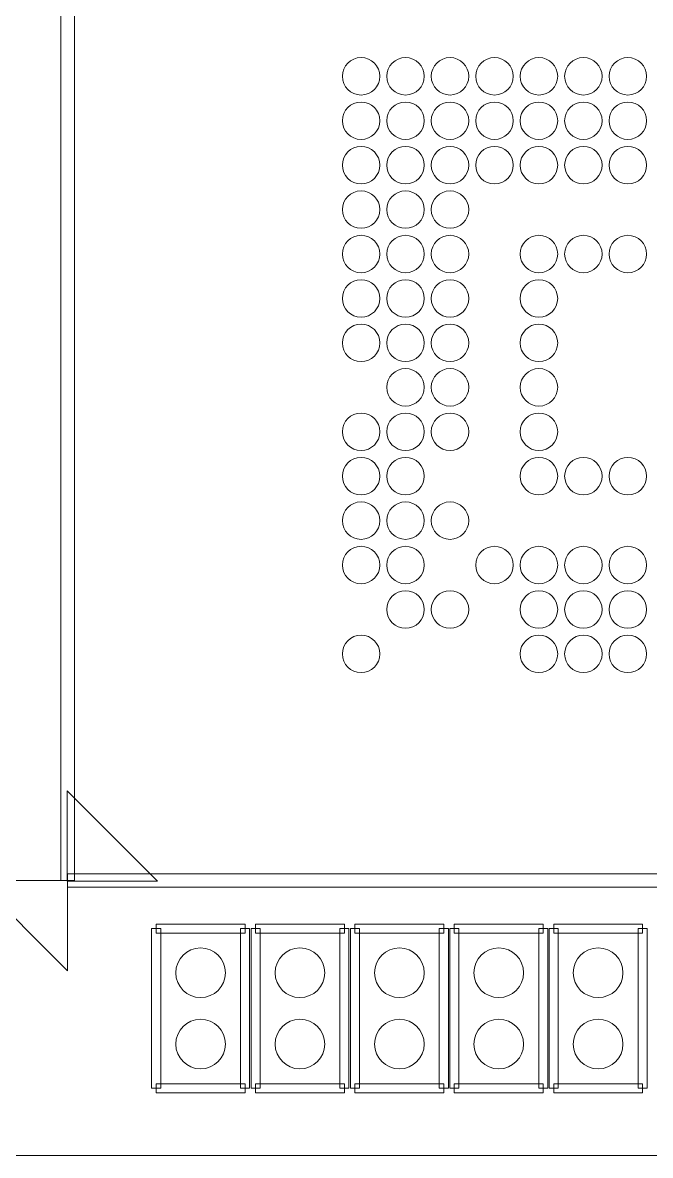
# Model space of a CAD drawing. Header units: millimetres. Extents: x -62 to 58, y -47 to 48.
# Drawn here: x 1.86 to 8.92, y -35.82 to -23.07 of the extents above; entities that cross this region are included whole.
import ezdxf

# ---------------------------------------------------------------- set-up
doc = ezdxf.new("R2010")
doc.units = ezdxf.units.MM
doc.header["$MEASUREMENT"] = 0
for name, color, linetype in [('BG_OUTLINE', 7, 'Continuous'), ('PG_SILKSCREEN_TOP', 7, 'Continuous'), ('PIN_SOLDERMASK_TOP', 7, 'Continuous')]:
    doc.layers.add(name, color=color, linetype=linetype)

msp = doc.modelspace()

# ---------------------------------------------------------------- linework, layer by layer
at = {"layer": 'BG_OUTLINE', "lineweight": 9}
msp.add_open_spline([(-39.9999, -35.8165), (-39.9999, -35.8165), (-39.9999, 34.1833), (-39.9999, 34.1833), (-39.9999, 34.1833), (-39.9999, 34.1833), (39.9999, 34.1833), (39.9999, 34.1833), (39.9999, 34.1833), (39.9999, 34.1833), (39.9999, -35.8165), (39.9999, -35.8165), (39.9999, -35.8165), (39.9999, -35.8165), (-39.9999, -35.8165), (-39.9999, -35.8165)], degree=3, knots=[0, 0, 0, 0, 0.25, 0.25, 0.25, 0.25, 0.5, 0.5, 0.5, 0.5, 0.75, 0.75, 0.75, 0.75, 1, 1, 1, 1], dxfattribs=at)
at = {"layer": 'PG_SILKSCREEN_TOP', "lineweight": 9}
for points, knots in [([(2.2893, -21.1239), (2.2893, -21.1239), (2.4417, -21.1239), (2.4417, -21.1239), (2.4417, -21.1239), (2.4417, -21.1239), (2.4417, -32.724), (2.4417, -32.724), (2.4417, -32.724), (2.4417, -32.724), (2.2893, -32.724), (2.2893, -32.724), (2.2893, -32.724), (2.2893, -32.724), (2.2893, -21.1239), (2.2893, -21.1239)], [0, 0, 0, 0, 0.25, 0.25, 0.25, 0.25, 0.5, 0.5, 0.5, 0.5, 0.75, 0.75, 0.75, 0.75, 1, 1, 1, 1]), ([(2.3599, -32.7309), (2.3599, -32.7309), (3.3759, -32.7309), (3.3759, -32.7309), (3.3759, -32.7309), (3.3759, -32.7309), (2.3599, -31.7149), (2.3599, -31.7149), (2.3599, -31.7149), (2.3599, -31.7149), (2.3599, -32.7309), (2.3599, -32.7309)], [0, 0, 0, 0, 0.3333333, 0.3333333, 0.3333333, 0.3333333, 0.6666667, 0.6666667, 0.6666667, 0.6666667, 1, 1, 1, 1]), ([(2.3644, -32.7248), (2.3644, -32.7248), (1.3484, -32.7248), (1.3484, -32.7248), (1.3484, -32.7248), (1.3484, -32.7248), (2.3644, -33.7408), (2.3644, -33.7408), (2.3644, -33.7408), (2.3644, -33.7408), (2.3644, -32.7248), (2.3644, -32.7248)], [0, 0, 0, 0, 0.3333333, 0.3333333, 0.3333333, 0.3333333, 0.6666667, 0.6666667, 0.6666667, 0.6666667, 1, 1, 1, 1]), ([(2.3655, -32.8002), (2.3655, -32.8002), (2.3655, -32.6478), (2.3655, -32.6478), (2.3655, -32.6478), (2.3655, -32.6478), (15.4652, -32.6478), (15.4652, -32.6478), (15.4652, -32.6478), (15.4652, -32.6478), (15.4652, -32.8002), (15.4652, -32.8002), (15.4652, -32.8002), (15.4652, -32.8002), (2.3655, -32.8002), (2.3655, -32.8002)], [0, 0, 0, 0, 0.25, 0.25, 0.25, 0.25, 0.5, 0.5, 0.5, 0.5, 0.75, 0.75, 0.75, 0.75, 1, 1, 1, 1]), ([(3.4117, -35.0613), (3.4117, -35.0613), (3.3101, -35.0613), (3.3101, -35.0613), (3.3101, -35.0613), (3.3101, -35.0613), (3.3101, -33.2646), (3.3101, -33.2646), (3.3101, -33.2646), (3.3101, -33.2646), (3.4117, -33.2646), (3.4117, -33.2646), (3.4117, -33.2646), (3.4117, -33.2646), (3.4117, -35.0613), (3.4117, -35.0613)], [0, 0, 0, 0, 0.25, 0.25, 0.25, 0.25, 0.5, 0.5, 0.5, 0.5, 0.75, 0.75, 0.75, 0.75, 1, 1, 1, 1]), ([(3.3609, -33.3154), (3.3609, -33.3154), (3.3609, -33.2138), (3.3609, -33.2138), (3.3609, -33.2138), (3.3609, -33.2138), (4.3606, -33.2138), (4.3606, -33.2138), (4.3606, -33.2138), (4.3606, -33.2138), (4.3606, -33.3154), (4.3606, -33.3154), (4.3606, -33.3154), (4.3606, -33.3154), (3.3609, -33.3154), (3.3609, -33.3154)], [0, 0, 0, 0, 0.25, 0.25, 0.25, 0.25, 0.5, 0.5, 0.5, 0.5, 0.75, 0.75, 0.75, 0.75, 1, 1, 1, 1]), ([(4.3098, -33.2646), (4.3098, -33.2646), (4.4114, -33.2646), (4.4114, -33.2646), (4.4114, -33.2646), (4.4114, -33.2646), (4.4114, -35.0613), (4.4114, -35.0613), (4.4114, -35.0613), (4.4114, -35.0613), (4.3098, -35.0613), (4.3098, -35.0613), (4.3098, -35.0613), (4.3098, -35.0613), (4.3098, -33.2646), (4.3098, -33.2646)], [0, 0, 0, 0, 0.25, 0.25, 0.25, 0.25, 0.5, 0.5, 0.5, 0.5, 0.75, 0.75, 0.75, 0.75, 1, 1, 1, 1]), ([(4.5293, -35.0613), (4.5293, -35.0613), (4.4277, -35.0613), (4.4277, -35.0613), (4.4277, -35.0613), (4.4277, -35.0613), (4.4277, -33.2646), (4.4277, -33.2646), (4.4277, -33.2646), (4.4277, -33.2646), (4.5293, -33.2646), (4.5293, -33.2646), (4.5293, -33.2646), (4.5293, -33.2646), (4.5293, -35.0613), (4.5293, -35.0613)], [0, 0, 0, 0, 0.25, 0.25, 0.25, 0.25, 0.5, 0.5, 0.5, 0.5, 0.75, 0.75, 0.75, 0.75, 1, 1, 1, 1]), ([(4.4785, -33.3154), (4.4785, -33.3154), (4.4785, -33.2138), (4.4785, -33.2138), (4.4785, -33.2138), (4.4785, -33.2138), (5.4782, -33.2138), (5.4782, -33.2138), (5.4782, -33.2138), (5.4782, -33.2138), (5.4782, -33.3154), (5.4782, -33.3154), (5.4782, -33.3154), (5.4782, -33.3154), (4.4785, -33.3154), (4.4785, -33.3154)], [0, 0, 0, 0, 0.25, 0.25, 0.25, 0.25, 0.5, 0.5, 0.5, 0.5, 0.75, 0.75, 0.75, 0.75, 1, 1, 1, 1]), ([(5.4274, -33.2646), (5.4274, -33.2646), (5.529, -33.2646), (5.529, -33.2646), (5.529, -33.2646), (5.529, -33.2646), (5.529, -35.0613), (5.529, -35.0613), (5.529, -35.0613), (5.529, -35.0613), (5.4274, -35.0613), (5.4274, -35.0613), (5.4274, -35.0613), (5.4274, -35.0613), (5.4274, -33.2646), (5.4274, -33.2646)], [0, 0, 0, 0, 0.25, 0.25, 0.25, 0.25, 0.5, 0.5, 0.5, 0.5, 0.75, 0.75, 0.75, 0.75, 1, 1, 1, 1]), ([(5.6469, -35.0613), (5.6469, -35.0613), (5.5453, -35.0613), (5.5453, -35.0613), (5.5453, -35.0613), (5.5453, -35.0613), (5.5453, -33.2646), (5.5453, -33.2646), (5.5453, -33.2646), (5.5453, -33.2646), (5.6469, -33.2646), (5.6469, -33.2646), (5.6469, -33.2646), (5.6469, -33.2646), (5.6469, -35.0613), (5.6469, -35.0613)], [0, 0, 0, 0, 0.25, 0.25, 0.25, 0.25, 0.5, 0.5, 0.5, 0.5, 0.75, 0.75, 0.75, 0.75, 1, 1, 1, 1]), ([(5.5961, -33.3154), (5.5961, -33.3154), (5.5961, -33.2138), (5.5961, -33.2138), (5.5961, -33.2138), (5.5961, -33.2138), (6.5958, -33.2138), (6.5958, -33.2138), (6.5958, -33.2138), (6.5958, -33.2138), (6.5958, -33.3154), (6.5958, -33.3154), (6.5958, -33.3154), (6.5958, -33.3154), (5.5961, -33.3154), (5.5961, -33.3154)], [0, 0, 0, 0, 0.25, 0.25, 0.25, 0.25, 0.5, 0.5, 0.5, 0.5, 0.75, 0.75, 0.75, 0.75, 1, 1, 1, 1]), ([(6.545, -33.2646), (6.545, -33.2646), (6.6466, -33.2646), (6.6466, -33.2646), (6.6466, -33.2646), (6.6466, -33.2646), (6.6466, -35.0613), (6.6466, -35.0613), (6.6466, -35.0613), (6.6466, -35.0613), (6.545, -35.0613), (6.545, -35.0613), (6.545, -35.0613), (6.545, -35.0613), (6.545, -33.2646), (6.545, -33.2646)], [0, 0, 0, 0, 0.25, 0.25, 0.25, 0.25, 0.5, 0.5, 0.5, 0.5, 0.75, 0.75, 0.75, 0.75, 1, 1, 1, 1]), ([(6.7645, -35.0613), (6.7645, -35.0613), (6.6629, -35.0613), (6.6629, -35.0613), (6.6629, -35.0613), (6.6629, -35.0613), (6.6629, -33.2646), (6.6629, -33.2646), (6.6629, -33.2646), (6.6629, -33.2646), (6.7645, -33.2646), (6.7645, -33.2646), (6.7645, -33.2646), (6.7645, -33.2646), (6.7645, -35.0613), (6.7645, -35.0613)], [0, 0, 0, 0, 0.25, 0.25, 0.25, 0.25, 0.5, 0.5, 0.5, 0.5, 0.75, 0.75, 0.75, 0.75, 1, 1, 1, 1]), ([(6.7137, -33.3154), (6.7137, -33.3154), (6.7137, -33.2138), (6.7137, -33.2138), (6.7137, -33.2138), (6.7137, -33.2138), (7.7134, -33.2138), (7.7134, -33.2138), (7.7134, -33.2138), (7.7134, -33.2138), (7.7134, -33.3154), (7.7134, -33.3154), (7.7134, -33.3154), (7.7134, -33.3154), (6.7137, -33.3154), (6.7137, -33.3154)], [0, 0, 0, 0, 0.25, 0.25, 0.25, 0.25, 0.5, 0.5, 0.5, 0.5, 0.75, 0.75, 0.75, 0.75, 1, 1, 1, 1]), ([(7.6626, -33.2646), (7.6626, -33.2646), (7.7642, -33.2646), (7.7642, -33.2646), (7.7642, -33.2646), (7.7642, -33.2646), (7.7642, -35.0613), (7.7642, -35.0613), (7.7642, -35.0613), (7.7642, -35.0613), (7.6626, -35.0613), (7.6626, -35.0613), (7.6626, -35.0613), (7.6626, -35.0613), (7.6626, -33.2646), (7.6626, -33.2646)], [0, 0, 0, 0, 0.25, 0.25, 0.25, 0.25, 0.5, 0.5, 0.5, 0.5, 0.75, 0.75, 0.75, 0.75, 1, 1, 1, 1]), ([(7.8821, -35.0613), (7.8821, -35.0613), (7.7805, -35.0613), (7.7805, -35.0613), (7.7805, -35.0613), (7.7805, -35.0613), (7.7805, -33.2646), (7.7805, -33.2646), (7.7805, -33.2646), (7.7805, -33.2646), (7.8821, -33.2646), (7.8821, -33.2646), (7.8821, -33.2646), (7.8821, -33.2646), (7.8821, -35.0613), (7.8821, -35.0613)], [0, 0, 0, 0, 0.25, 0.25, 0.25, 0.25, 0.5, 0.5, 0.5, 0.5, 0.75, 0.75, 0.75, 0.75, 1, 1, 1, 1]), ([(7.8313, -33.3154), (7.8313, -33.3154), (7.8313, -33.2138), (7.8313, -33.2138), (7.8313, -33.2138), (7.8313, -33.2138), (8.831, -33.2138), (8.831, -33.2138), (8.831, -33.2138), (8.831, -33.2138), (8.831, -33.3154), (8.831, -33.3154), (8.831, -33.3154), (8.831, -33.3154), (7.8313, -33.3154), (7.8313, -33.3154)], [0, 0, 0, 0, 0.25, 0.25, 0.25, 0.25, 0.5, 0.5, 0.5, 0.5, 0.75, 0.75, 0.75, 0.75, 1, 1, 1, 1]), ([(8.7802, -33.2646), (8.7802, -33.2646), (8.8818, -33.2646), (8.8818, -33.2646), (8.8818, -33.2646), (8.8818, -33.2646), (8.8818, -35.0613), (8.8818, -35.0613), (8.8818, -35.0613), (8.8818, -35.0613), (8.7802, -35.0613), (8.7802, -35.0613), (8.7802, -35.0613), (8.7802, -35.0613), (8.7802, -33.2646), (8.7802, -33.2646)], [0, 0, 0, 0, 0.25, 0.25, 0.25, 0.25, 0.5, 0.5, 0.5, 0.5, 0.75, 0.75, 0.75, 0.75, 1, 1, 1, 1]), ([(4.3606, -35.0105), (4.3606, -35.0105), (4.3606, -35.1121), (4.3606, -35.1121), (4.3606, -35.1121), (4.3606, -35.1121), (3.3609, -35.1121), (3.3609, -35.1121), (3.3609, -35.1121), (3.3609, -35.1121), (3.3609, -35.0105), (3.3609, -35.0105), (3.3609, -35.0105), (3.3609, -35.0105), (4.3606, -35.0105), (4.3606, -35.0105)], [0, 0, 0, 0, 0.25, 0.25, 0.25, 0.25, 0.5, 0.5, 0.5, 0.5, 0.75, 0.75, 0.75, 0.75, 1, 1, 1, 1]), ([(5.4782, -35.0105), (5.4782, -35.0105), (5.4782, -35.1121), (5.4782, -35.1121), (5.4782, -35.1121), (5.4782, -35.1121), (4.4785, -35.1121), (4.4785, -35.1121), (4.4785, -35.1121), (4.4785, -35.1121), (4.4785, -35.0105), (4.4785, -35.0105), (4.4785, -35.0105), (4.4785, -35.0105), (5.4782, -35.0105), (5.4782, -35.0105)], [0, 0, 0, 0, 0.25, 0.25, 0.25, 0.25, 0.5, 0.5, 0.5, 0.5, 0.75, 0.75, 0.75, 0.75, 1, 1, 1, 1]), ([(6.5958, -35.0105), (6.5958, -35.0105), (6.5958, -35.1121), (6.5958, -35.1121), (6.5958, -35.1121), (6.5958, -35.1121), (5.5961, -35.1121), (5.5961, -35.1121), (5.5961, -35.1121), (5.5961, -35.1121), (5.5961, -35.0105), (5.5961, -35.0105), (5.5961, -35.0105), (5.5961, -35.0105), (6.5958, -35.0105), (6.5958, -35.0105)], [0, 0, 0, 0, 0.25, 0.25, 0.25, 0.25, 0.5, 0.5, 0.5, 0.5, 0.75, 0.75, 0.75, 0.75, 1, 1, 1, 1]), ([(7.7134, -35.0105), (7.7134, -35.0105), (7.7134, -35.1121), (7.7134, -35.1121), (7.7134, -35.1121), (7.7134, -35.1121), (6.7137, -35.1121), (6.7137, -35.1121), (6.7137, -35.1121), (6.7137, -35.1121), (6.7137, -35.0105), (6.7137, -35.0105), (6.7137, -35.0105), (6.7137, -35.0105), (7.7134, -35.0105), (7.7134, -35.0105)], [0, 0, 0, 0, 0.25, 0.25, 0.25, 0.25, 0.5, 0.5, 0.5, 0.5, 0.75, 0.75, 0.75, 0.75, 1, 1, 1, 1]), ([(8.831, -35.0105), (8.831, -35.0105), (8.831, -35.1121), (8.831, -35.1121), (8.831, -35.1121), (8.831, -35.1121), (7.8313, -35.1121), (7.8313, -35.1121), (7.8313, -35.1121), (7.8313, -35.1121), (7.8313, -35.0105), (7.8313, -35.0105), (7.8313, -35.0105), (7.8313, -35.0105), (8.831, -35.0105), (8.831, -35.0105)], [0, 0, 0, 0, 0.25, 0.25, 0.25, 0.25, 0.5, 0.5, 0.5, 0.5, 0.75, 0.75, 0.75, 0.75, 1, 1, 1, 1])]:
    msp.add_open_spline(points, degree=3, knots=knots, dxfattribs=at)
at = {"layer": 'PIN_SOLDERMASK_TOP', "lineweight": 9}
for points in [[(5.8762, -23.674), (5.8762, -23.5576), (5.7818, -23.4632), (5.6654, -23.4632), (5.6654, -23.4632), (5.549, -23.4632), (5.4546, -23.5576), (5.4546, -23.674), (5.4546, -23.674), (5.4546, -23.7904), (5.549, -23.8848), (5.6654, -23.8848), (5.6654, -23.8848), (5.7818, -23.8848), (5.8762, -23.7904), (5.8762, -23.674)], [(6.3761, -23.674), (6.3761, -23.5576), (6.2817, -23.4632), (6.1653, -23.4632), (6.1653, -23.4632), (6.0489, -23.4632), (5.9545, -23.5576), (5.9545, -23.674), (5.9545, -23.674), (5.9545, -23.7904), (6.0489, -23.8848), (6.1653, -23.8848), (6.1653, -23.8848), (6.2817, -23.8848), (6.3761, -23.7904), (6.3761, -23.674)], [(6.8762, -23.674), (6.8762, -23.5576), (6.7818, -23.4632), (6.6654, -23.4632), (6.6654, -23.4632), (6.549, -23.4632), (6.4546, -23.5576), (6.4546, -23.674), (6.4546, -23.674), (6.4546, -23.7904), (6.549, -23.8848), (6.6654, -23.8848), (6.6654, -23.8848), (6.7818, -23.8848), (6.8762, -23.7904), (6.8762, -23.674)], [(7.3761, -23.674), (7.3761, -23.5576), (7.2817, -23.4632), (7.1653, -23.4632), (7.1653, -23.4632), (7.0489, -23.4632), (6.9545, -23.5576), (6.9545, -23.674), (6.9545, -23.674), (6.9545, -23.7904), (7.0489, -23.8848), (7.1653, -23.8848), (7.1653, -23.8848), (7.2817, -23.8848), (7.3761, -23.7904), (7.3761, -23.674)], [(7.8762, -23.674), (7.8762, -23.5576), (7.7818, -23.4632), (7.6654, -23.4632), (7.6654, -23.4632), (7.549, -23.4632), (7.4546, -23.5576), (7.4546, -23.674), (7.4546, -23.674), (7.4546, -23.7904), (7.549, -23.8848), (7.6654, -23.8848), (7.6654, -23.8848), (7.7818, -23.8848), (7.8762, -23.7904), (7.8762, -23.674)], [(8.3761, -23.674), (8.3761, -23.5576), (8.2817, -23.4632), (8.1653, -23.4632), (8.1653, -23.4632), (8.0489, -23.4632), (7.9545, -23.5576), (7.9545, -23.674), (7.9545, -23.674), (7.9545, -23.7904), (8.0489, -23.8848), (8.1653, -23.8848), (8.1653, -23.8848), (8.2817, -23.8848), (8.3761, -23.7904), (8.3761, -23.674)], [(8.8762, -23.674), (8.8762, -23.5576), (8.7818, -23.4632), (8.6654, -23.4632), (8.6654, -23.4632), (8.549, -23.4632), (8.4546, -23.5576), (8.4546, -23.674), (8.4546, -23.674), (8.4546, -23.7904), (8.549, -23.8848), (8.6654, -23.8848), (8.6654, -23.8848), (8.7818, -23.8848), (8.8762, -23.7904), (8.8762, -23.674)], [(5.8762, -24.1739), (5.8762, -24.0575), (5.7818, -23.9631), (5.6654, -23.9631), (5.6654, -23.9631), (5.549, -23.9631), (5.4546, -24.0575), (5.4546, -24.1739), (5.4546, -24.1739), (5.4546, -24.2903), (5.549, -24.3847), (5.6654, -24.3847), (5.6654, -24.3847), (5.7818, -24.3847), (5.8762, -24.2903), (5.8762, -24.1739)], [(6.3761, -24.1739), (6.3761, -24.0575), (6.2817, -23.9631), (6.1653, -23.9631), (6.1653, -23.9631), (6.0489, -23.9631), (5.9545, -24.0575), (5.9545, -24.1739), (5.9545, -24.1739), (5.9545, -24.2903), (6.0489, -24.3847), (6.1653, -24.3847), (6.1653, -24.3847), (6.2817, -24.3847), (6.3761, -24.2903), (6.3761, -24.1739)], [(6.8762, -24.1739), (6.8762, -24.0575), (6.7818, -23.9631), (6.6654, -23.9631), (6.6654, -23.9631), (6.549, -23.9631), (6.4546, -24.0575), (6.4546, -24.1739), (6.4546, -24.1739), (6.4546, -24.2903), (6.549, -24.3847), (6.6654, -24.3847), (6.6654, -24.3847), (6.7818, -24.3847), (6.8762, -24.2903), (6.8762, -24.1739)], [(7.3761, -24.1739), (7.3761, -24.0575), (7.2817, -23.9631), (7.1653, -23.9631), (7.1653, -23.9631), (7.0489, -23.9631), (6.9545, -24.0575), (6.9545, -24.1739), (6.9545, -24.1739), (6.9545, -24.2903), (7.0489, -24.3847), (7.1653, -24.3847), (7.1653, -24.3847), (7.2817, -24.3847), (7.3761, -24.2903), (7.3761, -24.1739)], [(7.8762, -24.1739), (7.8762, -24.0575), (7.7818, -23.9631), (7.6654, -23.9631), (7.6654, -23.9631), (7.549, -23.9631), (7.4546, -24.0575), (7.4546, -24.1739), (7.4546, -24.1739), (7.4546, -24.2903), (7.549, -24.3847), (7.6654, -24.3847), (7.6654, -24.3847), (7.7818, -24.3847), (7.8762, -24.2903), (7.8762, -24.1739)], [(8.3761, -24.1739), (8.3761, -24.0575), (8.2817, -23.9631), (8.1653, -23.9631), (8.1653, -23.9631), (8.0489, -23.9631), (7.9545, -24.0575), (7.9545, -24.1739), (7.9545, -24.1739), (7.9545, -24.2903), (8.0489, -24.3847), (8.1653, -24.3847), (8.1653, -24.3847), (8.2817, -24.3847), (8.3761, -24.2903), (8.3761, -24.1739)], [(8.8762, -24.1739), (8.8762, -24.0575), (8.7818, -23.9631), (8.6654, -23.9631), (8.6654, -23.9631), (8.549, -23.9631), (8.4546, -24.0575), (8.4546, -24.1739), (8.4546, -24.1739), (8.4546, -24.2903), (8.549, -24.3847), (8.6654, -24.3847), (8.6654, -24.3847), (8.7818, -24.3847), (8.8762, -24.2903), (8.8762, -24.1739)], [(5.8762, -24.674), (5.8762, -24.5576), (5.7818, -24.4632), (5.6654, -24.4632), (5.6654, -24.4632), (5.549, -24.4632), (5.4546, -24.5576), (5.4546, -24.674), (5.4546, -24.674), (5.4546, -24.7904), (5.549, -24.8848), (5.6654, -24.8848), (5.6654, -24.8848), (5.7818, -24.8848), (5.8762, -24.7904), (5.8762, -24.674)], [(6.3761, -24.674), (6.3761, -24.5576), (6.2817, -24.4632), (6.1653, -24.4632), (6.1653, -24.4632), (6.0489, -24.4632), (5.9545, -24.5576), (5.9545, -24.674), (5.9545, -24.674), (5.9545, -24.7904), (6.0489, -24.8848), (6.1653, -24.8848), (6.1653, -24.8848), (6.2817, -24.8848), (6.3761, -24.7904), (6.3761, -24.674)], [(6.8762, -24.674), (6.8762, -24.5576), (6.7818, -24.4632), (6.6654, -24.4632), (6.6654, -24.4632), (6.549, -24.4632), (6.4546, -24.5576), (6.4546, -24.674), (6.4546, -24.674), (6.4546, -24.7904), (6.549, -24.8848), (6.6654, -24.8848), (6.6654, -24.8848), (6.7818, -24.8848), (6.8762, -24.7904), (6.8762, -24.674)], [(7.3761, -24.674), (7.3761, -24.5576), (7.2817, -24.4632), (7.1653, -24.4632), (7.1653, -24.4632), (7.0489, -24.4632), (6.9545, -24.5576), (6.9545, -24.674), (6.9545, -24.674), (6.9545, -24.7904), (7.0489, -24.8848), (7.1653, -24.8848), (7.1653, -24.8848), (7.2817, -24.8848), (7.3761, -24.7904), (7.3761, -24.674)], [(7.8762, -24.674), (7.8762, -24.5576), (7.7818, -24.4632), (7.6654, -24.4632), (7.6654, -24.4632), (7.549, -24.4632), (7.4546, -24.5576), (7.4546, -24.674), (7.4546, -24.674), (7.4546, -24.7904), (7.549, -24.8848), (7.6654, -24.8848), (7.6654, -24.8848), (7.7818, -24.8848), (7.8762, -24.7904), (7.8762, -24.674)], [(8.3761, -24.674), (8.3761, -24.5576), (8.2817, -24.4632), (8.1653, -24.4632), (8.1653, -24.4632), (8.0489, -24.4632), (7.9545, -24.5576), (7.9545, -24.674), (7.9545, -24.674), (7.9545, -24.7904), (8.0489, -24.8848), (8.1653, -24.8848), (8.1653, -24.8848), (8.2817, -24.8848), (8.3761, -24.7904), (8.3761, -24.674)], [(8.8762, -24.674), (8.8762, -24.5576), (8.7818, -24.4632), (8.6654, -24.4632), (8.6654, -24.4632), (8.549, -24.4632), (8.4546, -24.5576), (8.4546, -24.674), (8.4546, -24.674), (8.4546, -24.7904), (8.549, -24.8848), (8.6654, -24.8848), (8.6654, -24.8848), (8.7818, -24.8848), (8.8762, -24.7904), (8.8762, -24.674)], [(5.8762, -25.1739), (5.8762, -25.0575), (5.7818, -24.9631), (5.6654, -24.9631), (5.6654, -24.9631), (5.549, -24.9631), (5.4546, -25.0575), (5.4546, -25.1739), (5.4546, -25.1739), (5.4546, -25.2903), (5.549, -25.3847), (5.6654, -25.3847), (5.6654, -25.3847), (5.7818, -25.3847), (5.8762, -25.2903), (5.8762, -25.1739)], [(6.3761, -25.1739), (6.3761, -25.0575), (6.2817, -24.9631), (6.1653, -24.9631), (6.1653, -24.9631), (6.0489, -24.9631), (5.9545, -25.0575), (5.9545, -25.1739), (5.9545, -25.1739), (5.9545, -25.2903), (6.0489, -25.3847), (6.1653, -25.3847), (6.1653, -25.3847), (6.2817, -25.3847), (6.3761, -25.2903), (6.3761, -25.1739)], [(6.8762, -25.1739), (6.8762, -25.0575), (6.7818, -24.9631), (6.6654, -24.9631), (6.6654, -24.9631), (6.549, -24.9631), (6.4546, -25.0575), (6.4546, -25.1739), (6.4546, -25.1739), (6.4546, -25.2903), (6.549, -25.3847), (6.6654, -25.3847), (6.6654, -25.3847), (6.7818, -25.3847), (6.8762, -25.2903), (6.8762, -25.1739)], [(5.8762, -25.674), (5.8762, -25.5576), (5.7818, -25.4632), (5.6654, -25.4632), (5.6654, -25.4632), (5.549, -25.4632), (5.4546, -25.5576), (5.4546, -25.674), (5.4546, -25.674), (5.4546, -25.7904), (5.549, -25.8848), (5.6654, -25.8848), (5.6654, -25.8848), (5.7818, -25.8848), (5.8762, -25.7904), (5.8762, -25.674)], [(6.3761, -25.674), (6.3761, -25.5576), (6.2817, -25.4632), (6.1653, -25.4632), (6.1653, -25.4632), (6.0489, -25.4632), (5.9545, -25.5576), (5.9545, -25.674), (5.9545, -25.674), (5.9545, -25.7904), (6.0489, -25.8848), (6.1653, -25.8848), (6.1653, -25.8848), (6.2817, -25.8848), (6.3761, -25.7904), (6.3761, -25.674)], [(6.8762, -25.674), (6.8762, -25.5576), (6.7818, -25.4632), (6.6654, -25.4632), (6.6654, -25.4632), (6.549, -25.4632), (6.4546, -25.5576), (6.4546, -25.674), (6.4546, -25.674), (6.4546, -25.7904), (6.549, -25.8848), (6.6654, -25.8848), (6.6654, -25.8848), (6.7818, -25.8848), (6.8762, -25.7904), (6.8762, -25.674)], [(7.8762, -25.674), (7.8762, -25.5576), (7.7818, -25.4632), (7.6654, -25.4632), (7.6654, -25.4632), (7.549, -25.4632), (7.4546, -25.5576), (7.4546, -25.674), (7.4546, -25.674), (7.4546, -25.7904), (7.549, -25.8848), (7.6654, -25.8848), (7.6654, -25.8848), (7.7818, -25.8848), (7.8762, -25.7904), (7.8762, -25.674)], [(8.3761, -25.674), (8.3761, -25.5576), (8.2817, -25.4632), (8.1653, -25.4632), (8.1653, -25.4632), (8.0489, -25.4632), (7.9545, -25.5576), (7.9545, -25.674), (7.9545, -25.674), (7.9545, -25.7904), (8.0489, -25.8848), (8.1653, -25.8848), (8.1653, -25.8848), (8.2817, -25.8848), (8.3761, -25.7904), (8.3761, -25.674)], [(8.8762, -25.674), (8.8762, -25.5576), (8.7818, -25.4632), (8.6654, -25.4632), (8.6654, -25.4632), (8.549, -25.4632), (8.4546, -25.5576), (8.4546, -25.674), (8.4546, -25.674), (8.4546, -25.7904), (8.549, -25.8848), (8.6654, -25.8848), (8.6654, -25.8848), (8.7818, -25.8848), (8.8762, -25.7904), (8.8762, -25.674)], [(5.8762, -26.1739), (5.8762, -26.0575), (5.7818, -25.9631), (5.6654, -25.9631), (5.6654, -25.9631), (5.549, -25.9631), (5.4546, -26.0575), (5.4546, -26.1739), (5.4546, -26.1739), (5.4546, -26.2903), (5.549, -26.3847), (5.6654, -26.3847), (5.6654, -26.3847), (5.7818, -26.3847), (5.8762, -26.2903), (5.8762, -26.1739)], [(6.3761, -26.1739), (6.3761, -26.0575), (6.2817, -25.9631), (6.1653, -25.9631), (6.1653, -25.9631), (6.0489, -25.9631), (5.9545, -26.0575), (5.9545, -26.1739), (5.9545, -26.1739), (5.9545, -26.2903), (6.0489, -26.3847), (6.1653, -26.3847), (6.1653, -26.3847), (6.2817, -26.3847), (6.3761, -26.2903), (6.3761, -26.1739)], [(6.8762, -26.1739), (6.8762, -26.0575), (6.7818, -25.9631), (6.6654, -25.9631), (6.6654, -25.9631), (6.549, -25.9631), (6.4546, -26.0575), (6.4546, -26.1739), (6.4546, -26.1739), (6.4546, -26.2903), (6.549, -26.3847), (6.6654, -26.3847), (6.6654, -26.3847), (6.7818, -26.3847), (6.8762, -26.2903), (6.8762, -26.1739)], [(7.8762, -26.1739), (7.8762, -26.0575), (7.7818, -25.9631), (7.6654, -25.9631), (7.6654, -25.9631), (7.549, -25.9631), (7.4546, -26.0575), (7.4546, -26.1739), (7.4546, -26.1739), (7.4546, -26.2903), (7.549, -26.3847), (7.6654, -26.3847), (7.6654, -26.3847), (7.7818, -26.3847), (7.8762, -26.2903), (7.8762, -26.1739)], [(5.8762, -26.674), (5.8762, -26.5576), (5.7818, -26.4632), (5.6654, -26.4632), (5.6654, -26.4632), (5.549, -26.4632), (5.4546, -26.5576), (5.4546, -26.674), (5.4546, -26.674), (5.4546, -26.7904), (5.549, -26.8848), (5.6654, -26.8848), (5.6654, -26.8848), (5.7818, -26.8848), (5.8762, -26.7904), (5.8762, -26.674)], [(6.3761, -26.674), (6.3761, -26.5576), (6.2817, -26.4632), (6.1653, -26.4632), (6.1653, -26.4632), (6.0489, -26.4632), (5.9545, -26.5576), (5.9545, -26.674), (5.9545, -26.674), (5.9545, -26.7904), (6.0489, -26.8848), (6.1653, -26.8848), (6.1653, -26.8848), (6.2817, -26.8848), (6.3761, -26.7904), (6.3761, -26.674)], [(6.8762, -26.674), (6.8762, -26.5576), (6.7818, -26.4632), (6.6654, -26.4632), (6.6654, -26.4632), (6.549, -26.4632), (6.4546, -26.5576), (6.4546, -26.674), (6.4546, -26.674), (6.4546, -26.7904), (6.549, -26.8848), (6.6654, -26.8848), (6.6654, -26.8848), (6.7818, -26.8848), (6.8762, -26.7904), (6.8762, -26.674)], [(7.8762, -26.674), (7.8762, -26.5576), (7.7818, -26.4632), (7.6654, -26.4632), (7.6654, -26.4632), (7.549, -26.4632), (7.4546, -26.5576), (7.4546, -26.674), (7.4546, -26.674), (7.4546, -26.7904), (7.549, -26.8848), (7.6654, -26.8848), (7.6654, -26.8848), (7.7818, -26.8848), (7.8762, -26.7904), (7.8762, -26.674)], [(6.3761, -27.1739), (6.3761, -27.0575), (6.2817, -26.9631), (6.1653, -26.9631), (6.1653, -26.9631), (6.0489, -26.9631), (5.9545, -27.0575), (5.9545, -27.1739), (5.9545, -27.1739), (5.9545, -27.2903), (6.0489, -27.3847), (6.1653, -27.3847), (6.1653, -27.3847), (6.2817, -27.3847), (6.3761, -27.2903), (6.3761, -27.1739)], [(6.8762, -27.1739), (6.8762, -27.0575), (6.7818, -26.9631), (6.6654, -26.9631), (6.6654, -26.9631), (6.549, -26.9631), (6.4546, -27.0575), (6.4546, -27.1739), (6.4546, -27.1739), (6.4546, -27.2903), (6.549, -27.3847), (6.6654, -27.3847), (6.6654, -27.3847), (6.7818, -27.3847), (6.8762, -27.2903), (6.8762, -27.1739)], [(7.8762, -27.1739), (7.8762, -27.0575), (7.7818, -26.9631), (7.6654, -26.9631), (7.6654, -26.9631), (7.549, -26.9631), (7.4546, -27.0575), (7.4546, -27.1739), (7.4546, -27.1739), (7.4546, -27.2903), (7.549, -27.3847), (7.6654, -27.3847), (7.6654, -27.3847), (7.7818, -27.3847), (7.8762, -27.2903), (7.8762, -27.1739)], [(5.8762, -27.674), (5.8762, -27.5576), (5.7818, -27.4632), (5.6654, -27.4632), (5.6654, -27.4632), (5.549, -27.4632), (5.4546, -27.5576), (5.4546, -27.674), (5.4546, -27.674), (5.4546, -27.7904), (5.549, -27.8848), (5.6654, -27.8848), (5.6654, -27.8848), (5.7818, -27.8848), (5.8762, -27.7904), (5.8762, -27.674)], [(6.3761, -27.674), (6.3761, -27.5576), (6.2817, -27.4632), (6.1653, -27.4632), (6.1653, -27.4632), (6.0489, -27.4632), (5.9545, -27.5576), (5.9545, -27.674), (5.9545, -27.674), (5.9545, -27.7904), (6.0489, -27.8848), (6.1653, -27.8848), (6.1653, -27.8848), (6.2817, -27.8848), (6.3761, -27.7904), (6.3761, -27.674)], [(6.8762, -27.674), (6.8762, -27.5576), (6.7818, -27.4632), (6.6654, -27.4632), (6.6654, -27.4632), (6.549, -27.4632), (6.4546, -27.5576), (6.4546, -27.674), (6.4546, -27.674), (6.4546, -27.7904), (6.549, -27.8848), (6.6654, -27.8848), (6.6654, -27.8848), (6.7818, -27.8848), (6.8762, -27.7904), (6.8762, -27.674)], [(7.8762, -27.674), (7.8762, -27.5576), (7.7818, -27.4632), (7.6654, -27.4632), (7.6654, -27.4632), (7.549, -27.4632), (7.4546, -27.5576), (7.4546, -27.674), (7.4546, -27.674), (7.4546, -27.7904), (7.549, -27.8848), (7.6654, -27.8848), (7.6654, -27.8848), (7.7818, -27.8848), (7.8762, -27.7904), (7.8762, -27.674)], [(5.8762, -28.1739), (5.8762, -28.0575), (5.7818, -27.9631), (5.6654, -27.9631), (5.6654, -27.9631), (5.549, -27.9631), (5.4546, -28.0575), (5.4546, -28.1739), (5.4546, -28.1739), (5.4546, -28.2903), (5.549, -28.3847), (5.6654, -28.3847), (5.6654, -28.3847), (5.7818, -28.3847), (5.8762, -28.2903), (5.8762, -28.1739)], [(6.3761, -28.1739), (6.3761, -28.0575), (6.2817, -27.9631), (6.1653, -27.9631), (6.1653, -27.9631), (6.0489, -27.9631), (5.9545, -28.0575), (5.9545, -28.1739), (5.9545, -28.1739), (5.9545, -28.2903), (6.0489, -28.3847), (6.1653, -28.3847), (6.1653, -28.3847), (6.2817, -28.3847), (6.3761, -28.2903), (6.3761, -28.1739)], [(7.8762, -28.1739), (7.8762, -28.0575), (7.7818, -27.9631), (7.6654, -27.9631), (7.6654, -27.9631), (7.549, -27.9631), (7.4546, -28.0575), (7.4546, -28.1739), (7.4546, -28.1739), (7.4546, -28.2903), (7.549, -28.3847), (7.6654, -28.3847), (7.6654, -28.3847), (7.7818, -28.3847), (7.8762, -28.2903), (7.8762, -28.1739)], [(8.3761, -28.1739), (8.3761, -28.0575), (8.2817, -27.9631), (8.1653, -27.9631), (8.1653, -27.9631), (8.0489, -27.9631), (7.9545, -28.0575), (7.9545, -28.1739), (7.9545, -28.1739), (7.9545, -28.2903), (8.0489, -28.3847), (8.1653, -28.3847), (8.1653, -28.3847), (8.2817, -28.3847), (8.3761, -28.2903), (8.3761, -28.1739)], [(8.8762, -28.1739), (8.8762, -28.0575), (8.7818, -27.9631), (8.6654, -27.9631), (8.6654, -27.9631), (8.549, -27.9631), (8.4546, -28.0575), (8.4546, -28.1739), (8.4546, -28.1739), (8.4546, -28.2903), (8.549, -28.3847), (8.6654, -28.3847), (8.6654, -28.3847), (8.7818, -28.3847), (8.8762, -28.2903), (8.8762, -28.1739)], [(5.8762, -28.674), (5.8762, -28.5576), (5.7818, -28.4632), (5.6654, -28.4632), (5.6654, -28.4632), (5.549, -28.4632), (5.4546, -28.5576), (5.4546, -28.674), (5.4546, -28.674), (5.4546, -28.7904), (5.549, -28.8848), (5.6654, -28.8848), (5.6654, -28.8848), (5.7818, -28.8848), (5.8762, -28.7904), (5.8762, -28.674)], [(6.3761, -28.674), (6.3761, -28.5576), (6.2817, -28.4632), (6.1653, -28.4632), (6.1653, -28.4632), (6.0489, -28.4632), (5.9545, -28.5576), (5.9545, -28.674), (5.9545, -28.674), (5.9545, -28.7904), (6.0489, -28.8848), (6.1653, -28.8848), (6.1653, -28.8848), (6.2817, -28.8848), (6.3761, -28.7904), (6.3761, -28.674)], [(6.8762, -28.674), (6.8762, -28.5576), (6.7818, -28.4632), (6.6654, -28.4632), (6.6654, -28.4632), (6.549, -28.4632), (6.4546, -28.5576), (6.4546, -28.674), (6.4546, -28.674), (6.4546, -28.7904), (6.549, -28.8848), (6.6654, -28.8848), (6.6654, -28.8848), (6.7818, -28.8848), (6.8762, -28.7904), (6.8762, -28.674)], [(5.8762, -29.1739), (5.8762, -29.0575), (5.7818, -28.9631), (5.6654, -28.9631), (5.6654, -28.9631), (5.549, -28.9631), (5.4546, -29.0575), (5.4546, -29.1739), (5.4546, -29.1739), (5.4546, -29.2903), (5.549, -29.3847), (5.6654, -29.3847), (5.6654, -29.3847), (5.7818, -29.3847), (5.8762, -29.2903), (5.8762, -29.1739)], [(6.3761, -29.1739), (6.3761, -29.0575), (6.2817, -28.9631), (6.1653, -28.9631), (6.1653, -28.9631), (6.0489, -28.9631), (5.9545, -29.0575), (5.9545, -29.1739), (5.9545, -29.1739), (5.9545, -29.2903), (6.0489, -29.3847), (6.1653, -29.3847), (6.1653, -29.3847), (6.2817, -29.3847), (6.3761, -29.2903), (6.3761, -29.1739)], [(7.3761, -29.1739), (7.3761, -29.0575), (7.2817, -28.9631), (7.1653, -28.9631), (7.1653, -28.9631), (7.0489, -28.9631), (6.9545, -29.0575), (6.9545, -29.1739), (6.9545, -29.1739), (6.9545, -29.2903), (7.0489, -29.3847), (7.1653, -29.3847), (7.1653, -29.3847), (7.2817, -29.3847), (7.3761, -29.2903), (7.3761, -29.1739)], [(7.8762, -29.1739), (7.8762, -29.0575), (7.7818, -28.9631), (7.6654, -28.9631), (7.6654, -28.9631), (7.549, -28.9631), (7.4546, -29.0575), (7.4546, -29.1739), (7.4546, -29.1739), (7.4546, -29.2903), (7.549, -29.3847), (7.6654, -29.3847), (7.6654, -29.3847), (7.7818, -29.3847), (7.8762, -29.2903), (7.8762, -29.1739)], [(8.3761, -29.1739), (8.3761, -29.0575), (8.2817, -28.9631), (8.1653, -28.9631), (8.1653, -28.9631), (8.0489, -28.9631), (7.9545, -29.0575), (7.9545, -29.1739), (7.9545, -29.1739), (7.9545, -29.2903), (8.0489, -29.3847), (8.1653, -29.3847), (8.1653, -29.3847), (8.2817, -29.3847), (8.3761, -29.2903), (8.3761, -29.1739)], [(8.8762, -29.1739), (8.8762, -29.0575), (8.7818, -28.9631), (8.6654, -28.9631), (8.6654, -28.9631), (8.549, -28.9631), (8.4546, -29.0575), (8.4546, -29.1739), (8.4546, -29.1739), (8.4546, -29.2903), (8.549, -29.3847), (8.6654, -29.3847), (8.6654, -29.3847), (8.7818, -29.3847), (8.8762, -29.2903), (8.8762, -29.1739)], [(6.3761, -29.674), (6.3761, -29.5576), (6.2817, -29.4632), (6.1653, -29.4632), (6.1653, -29.4632), (6.0489, -29.4632), (5.9545, -29.5576), (5.9545, -29.674), (5.9545, -29.674), (5.9545, -29.7904), (6.0489, -29.8848), (6.1653, -29.8848), (6.1653, -29.8848), (6.2817, -29.8848), (6.3761, -29.7904), (6.3761, -29.674)], [(6.8762, -29.674), (6.8762, -29.5576), (6.7818, -29.4632), (6.6654, -29.4632), (6.6654, -29.4632), (6.549, -29.4632), (6.4546, -29.5576), (6.4546, -29.674), (6.4546, -29.674), (6.4546, -29.7904), (6.549, -29.8848), (6.6654, -29.8848), (6.6654, -29.8848), (6.7818, -29.8848), (6.8762, -29.7904), (6.8762, -29.674)], [(7.8762, -29.674), (7.8762, -29.5576), (7.7818, -29.4632), (7.6654, -29.4632), (7.6654, -29.4632), (7.549, -29.4632), (7.4546, -29.5576), (7.4546, -29.674), (7.4546, -29.674), (7.4546, -29.7904), (7.549, -29.8848), (7.6654, -29.8848), (7.6654, -29.8848), (7.7818, -29.8848), (7.8762, -29.7904), (7.8762, -29.674)], [(8.3761, -29.674), (8.3761, -29.5576), (8.2817, -29.4632), (8.1653, -29.4632), (8.1653, -29.4632), (8.0489, -29.4632), (7.9545, -29.5576), (7.9545, -29.674), (7.9545, -29.674), (7.9545, -29.7904), (8.0489, -29.8848), (8.1653, -29.8848), (8.1653, -29.8848), (8.2817, -29.8848), (8.3761, -29.7904), (8.3761, -29.674)], [(8.8762, -29.674), (8.8762, -29.5576), (8.7818, -29.4632), (8.6654, -29.4632), (8.6654, -29.4632), (8.549, -29.4632), (8.4546, -29.5576), (8.4546, -29.674), (8.4546, -29.674), (8.4546, -29.7904), (8.549, -29.8848), (8.6654, -29.8848), (8.6654, -29.8848), (8.7818, -29.8848), (8.8762, -29.7904), (8.8762, -29.674)], [(5.8762, -30.1739), (5.8762, -30.0575), (5.7818, -29.9631), (5.6654, -29.9631), (5.6654, -29.9631), (5.549, -29.9631), (5.4546, -30.0575), (5.4546, -30.1739), (5.4546, -30.1739), (5.4546, -30.2903), (5.549, -30.3847), (5.6654, -30.3847), (5.6654, -30.3847), (5.7818, -30.3847), (5.8762, -30.2903), (5.8762, -30.1739)], [(7.8762, -30.1739), (7.8762, -30.0575), (7.7818, -29.9631), (7.6654, -29.9631), (7.6654, -29.9631), (7.549, -29.9631), (7.4546, -30.0575), (7.4546, -30.1739), (7.4546, -30.1739), (7.4546, -30.2903), (7.549, -30.3847), (7.6654, -30.3847), (7.6654, -30.3847), (7.7818, -30.3847), (7.8762, -30.2903), (7.8762, -30.1739)], [(8.3761, -30.1739), (8.3761, -30.0575), (8.2817, -29.9631), (8.1653, -29.9631), (8.1653, -29.9631), (8.0489, -29.9631), (7.9545, -30.0575), (7.9545, -30.1739), (7.9545, -30.1739), (7.9545, -30.2903), (8.0489, -30.3847), (8.1653, -30.3847), (8.1653, -30.3847), (8.2817, -30.3847), (8.3761, -30.2903), (8.3761, -30.1739)], [(8.8762, -30.1739), (8.8762, -30.0575), (8.7818, -29.9631), (8.6654, -29.9631), (8.6654, -29.9631), (8.549, -29.9631), (8.4546, -30.0575), (8.4546, -30.1739), (8.4546, -30.1739), (8.4546, -30.2903), (8.549, -30.3847), (8.6654, -30.3847), (8.6654, -30.3847), (8.7818, -30.3847), (8.8762, -30.2903), (8.8762, -30.1739)], [(4.1402, -33.7621), (4.1402, -33.6078), (4.0151, -33.4827), (3.8608, -33.4827), (3.8608, -33.4827), (3.7064, -33.4827), (3.5814, -33.6078), (3.5814, -33.7621), (3.5814, -33.7621), (3.5813, -33.9164), (3.7064, -34.0415), (3.8607, -34.0415), (3.8607, -34.0415), (4.0151, -34.0415), (4.1401, -33.9164), (4.1401, -33.7621)], [(5.2577, -33.7621), (5.2577, -33.6078), (5.1327, -33.4827), (4.9784, -33.4827), (4.9784, -33.4827), (4.824, -33.4827), (4.699, -33.6078), (4.699, -33.7621), (4.699, -33.7621), (4.6989, -33.9164), (4.824, -34.0415), (4.9783, -34.0415), (4.9783, -34.0415), (5.1327, -34.0415), (5.2577, -33.9164), (5.2577, -33.7621)], [(6.3754, -33.7621), (6.3754, -33.6078), (6.2503, -33.4827), (6.096, -33.4827), (6.096, -33.4827), (5.9416, -33.4827), (5.8166, -33.6078), (5.8166, -33.7621), (5.8166, -33.7621), (5.8165, -33.9164), (5.9416, -34.0415), (6.0959, -34.0415), (6.0959, -34.0415), (6.2503, -34.0415), (6.3753, -33.9164), (6.3753, -33.7621)], [(7.493, -33.7621), (7.493, -33.6078), (7.3679, -33.4827), (7.2136, -33.4827), (7.2136, -33.4827), (7.0592, -33.4827), (6.9342, -33.6078), (6.9342, -33.7621), (6.9342, -33.7621), (6.9341, -33.9164), (7.0592, -34.0415), (7.2135, -34.0415), (7.2135, -34.0415), (7.3679, -34.0415), (7.4929, -33.9164), (7.4929, -33.7621)], [(8.6105, -33.7621), (8.6105, -33.6078), (8.4855, -33.4827), (8.3312, -33.4827), (8.3312, -33.4827), (8.1768, -33.4827), (8.0518, -33.6078), (8.0518, -33.7621), (8.0518, -33.7621), (8.0517, -33.9164), (8.1768, -34.0415), (8.3311, -34.0415), (8.3311, -34.0415), (8.4855, -34.0415), (8.6105, -33.9164), (8.6105, -33.7621)], [(4.1402, -34.5638), (4.1402, -34.4095), (4.0151, -34.2844), (3.8608, -34.2844), (3.8608, -34.2844), (3.7064, -34.2844), (3.5814, -34.4095), (3.5814, -34.5638), (3.5814, -34.5638), (3.5813, -34.7181), (3.7064, -34.8432), (3.8607, -34.8432), (3.8607, -34.8432), (4.0151, -34.8432), (4.1401, -34.7181), (4.1401, -34.5638)], [(5.2577, -34.5638), (5.2577, -34.4095), (5.1327, -34.2844), (4.9784, -34.2844), (4.9784, -34.2844), (4.824, -34.2844), (4.699, -34.4095), (4.699, -34.5638), (4.699, -34.5638), (4.6989, -34.7181), (4.824, -34.8432), (4.9783, -34.8432), (4.9783, -34.8432), (5.1327, -34.8432), (5.2577, -34.7181), (5.2577, -34.5638)], [(6.3754, -34.5638), (6.3754, -34.4095), (6.2503, -34.2844), (6.096, -34.2844), (6.096, -34.2844), (5.9416, -34.2844), (5.8166, -34.4095), (5.8166, -34.5638), (5.8166, -34.5638), (5.8165, -34.7181), (5.9416, -34.8432), (6.0959, -34.8432), (6.0959, -34.8432), (6.2503, -34.8432), (6.3753, -34.7181), (6.3753, -34.5638)], [(7.493, -34.5638), (7.493, -34.4095), (7.3679, -34.2844), (7.2136, -34.2844), (7.2136, -34.2844), (7.0592, -34.2844), (6.9342, -34.4095), (6.9342, -34.5638), (6.9342, -34.5638), (6.9341, -34.7181), (7.0592, -34.8432), (7.2135, -34.8432), (7.2135, -34.8432), (7.3679, -34.8432), (7.4929, -34.7181), (7.4929, -34.5638)], [(8.6105, -34.5638), (8.6105, -34.4095), (8.4855, -34.2844), (8.3312, -34.2844), (8.3312, -34.2844), (8.1768, -34.2844), (8.0518, -34.4095), (8.0518, -34.5638), (8.0518, -34.5638), (8.0517, -34.7181), (8.1768, -34.8432), (8.3311, -34.8432), (8.3311, -34.8432), (8.4855, -34.8432), (8.6105, -34.7181), (8.6105, -34.5638)]]:
    msp.add_open_spline(points, degree=3, knots=[0, 0, 0, 0, 0.25, 0.25, 0.25, 0.25, 0.5, 0.5, 0.5, 0.5, 0.75, 0.75, 0.75, 0.75, 1, 1, 1, 1], dxfattribs=at)

doc.saveas('drawing.dxf')
